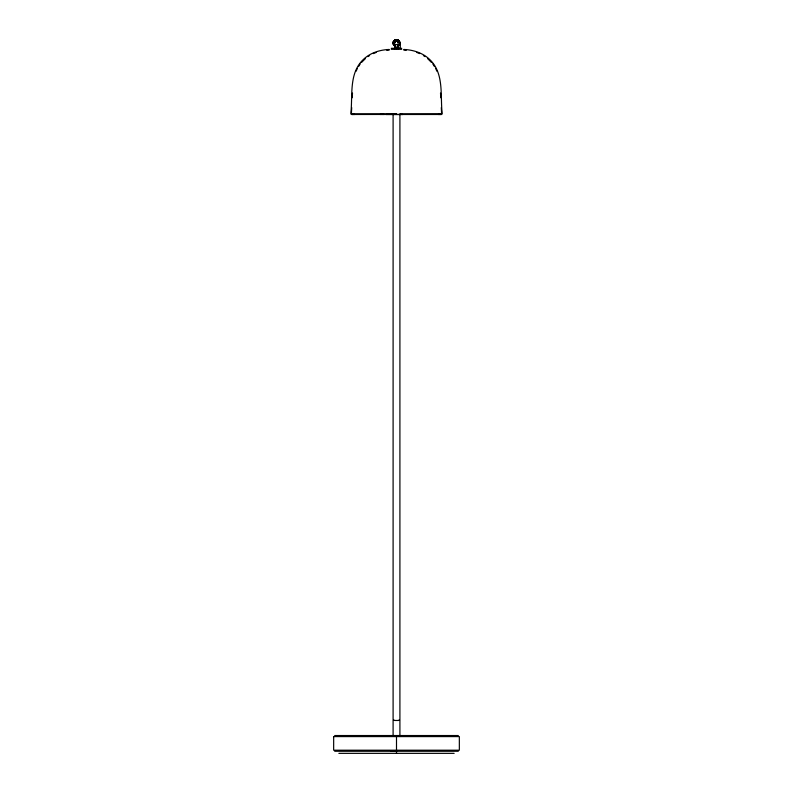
<?xml version="1.0" encoding="UTF-8"?>
<svg xmlns="http://www.w3.org/2000/svg" width="793" height="793" viewBox="0 0 793 793"><rect width="100%" height="100%" fill="white"/><g stroke="black" fill="none" stroke-linecap="round" stroke-linejoin="round"><path stroke-width="1.19" d="M395.39 46.272C391.811 44.487 396.579 38.114 398.502 42.425M399.91 48.026C401.397 44.725 399.375 37.707 394.736 40.146C392.446 41.405 392.684 45.161 395.092 46.153M351.448 112.547L351.705 107.62M352.221 97.787L352.498 93.019M393.159 42.435L393.596 44.824L395.251 46.222A3.41 3.41 0 0 1 393.794 40.998A3.41 3.41 0 0 1 399.216 40.998A3.41 3.41 0 0 1 397.759 46.222C402.19 44.636 398.72 37.42 394.636 40.205C398.621 37.459 402.17 44.358 397.917 46.153M393.338 41.801L393.566 44.775L395.251 46.222C392.446 45.211 392.505 40.869 395.251 39.888L393.338 41.801C394.329 39.026 398.651 39.016 399.672 41.801M399.91 43.06L399.474 44.725L397.759 46.222L399.672 44.309L399.85 42.435M352.35 113.706L351.646 114.489L350.784 113.934C352.915 95.953 348.524 73.491 363.263 59.554C370.153 52.834 379.728 49.9 389.165 49.444M394.508 42.445L396.014 41.028M394.508 42.425L396.133 40.998M356.116 71.211L357.356 68.406M358.486 66.632L360.181 63.985M394.19 41.851L394.656 41.206A2.617 2.617 0 0 0 394.309 41.623L394.656 41.206L394.25 41.732M361.588 62.389L365.345 58.652M400.554 113.845L441.622 113.776M367.803 56.63L369.627 55.569M397.362 46.331L398.334 45.925L397.62 46.272M373.325 53.587L376.169 52.447M396.5 40.958L394.676 42.039L394.666 48.819M386.806 50.365L389.214 50.078M394.101 720.153C390.84 720.589 402.17 720.589 398.909 720.153M352.013 114.489L384.179 114.46M354.838 114.46L351.646 114.489M402.765 114.489L380.006 114.46M390.949 751.258L396.5 751.239M395.34 40.958L396.222 40.958M396.787 40.958L397.481 40.958M394.666 44.626L398.334 44.626M394.666 47.233L398.334 47.233M394.666 47.768L398.334 47.768M391.266 48.323L401.744 48.323M391.266 49.305L401.744 49.305M351.458 113.845L396.5 113.845L392.456 113.845M386.102 114.489L441.364 114.489L442.216 113.934C440.085 95.953 444.486 73.491 429.747 59.554C422.857 52.834 413.282 49.9 403.845 49.444M334.686 735.537L458.324 735.537M334.686 751.258L458.304 751.258M338.869 753.35L454.141 753.35M438.172 114.46L441.364 114.489L440.66 113.706M403.796 50.078L406.204 50.365M416.831 52.447L419.685 53.587M394.676 45.915L395.648 46.331M397.015 41.028L398.502 42.445M423.373 55.569L425.207 56.63M427.665 58.652L431.422 62.389M398.304 41.157L398.691 41.623A2.617 2.617 0 0 0 398.354 41.206L398.82 41.851M398.701 41.623L398.354 41.206L398.77 41.751M398.086 41.682L398.334 48.819M398.334 42.039L398.116 41.722A2.092 2.092 0 0 0 396.639 40.968M432.829 63.985L434.524 66.632M435.654 68.406L436.893 71.211M440.511 93.019L440.789 97.787M441.304 107.62L441.562 112.547M399.91 113.746L399.91 736.538M398.076 45.151L398.076 47.768M396.5 48.323L396.5 49.305M396.5 113.706L396.5 114.47M396.5 735.537L396.5 753.35M393.1 113.746L393.1 735.726M333.675 736.588L333.655 750.208L459.345 750.208L459.335 736.588L333.665 736.588M395.538 40.621L395.073 40.859A2.617 2.617 0 0 1 395.538 40.621M397.937 40.859L397.471 40.621A2.617 2.617 0 0 1 397.937 40.859"/></g></svg>
